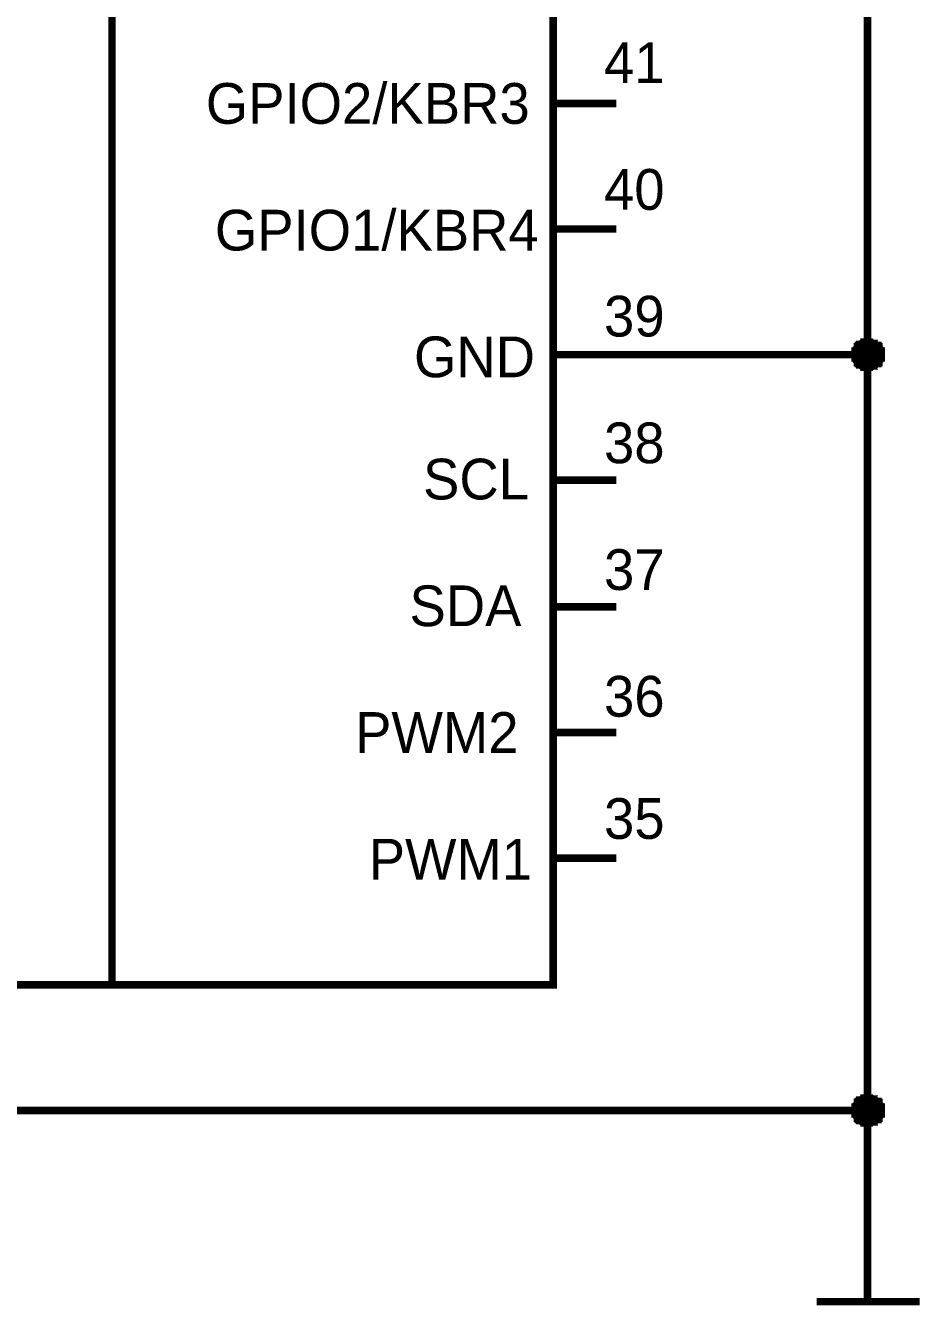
# Model space of a CAD drawing. Header units: millimetres. Extents: x 0 to 841, y 0 to 594.
# Drawn here: x 721.6 to 757.2, y 134.7 to 185.5 of the extents above; entities that cross this region are included whole.
import ezdxf

# ---------------------------------------------------------------- set-up
doc = ezdxf.new("R2010")
doc.units = ezdxf.units.MM
doc.layers.add('Sheet', color=255, linetype='Continuous')

msp = doc.modelspace()

# ---------------------------------------------------------------- linework, layer by layer
at = {"layer": 'Sheet'}
for points, const_width in [([(724.983, 322.491), (724.983, 147.489)], 0.3), ([(754.987, 247.5), (754.987, 242.469), (754.987, 207.478), (754.987, 202.492), (754.987, 197.461), (754.987, 172.486), (754.987, 142.481), (754.987, 139.966)], 0.3), ([(682.493, 232.497), (682.493, 232.497), (677.507, 232.497), (677.507, 177.472), (677.507, 142.481), (754.987, 142.481)], 0.3), ([(742.5, 182.458), (745.015, 182.458)], 0.3), ([(742.5, 177.472), (745.015, 177.472)], 0.3), ([(754.493, 172.486), (754.493, 172.531), (754.493, 172.531), (754.493, 172.576), (754.493, 172.576), (754.493, 172.621), (754.537, 172.621), (754.537, 172.666), (754.537, 172.666), (754.537, 172.711), (754.537, 172.711), (754.582, 172.756), (754.582, 172.756), (754.582, 172.801), (754.627, 172.801), (754.627, 172.801), (754.627, 172.846), (754.672, 172.846), (754.672, 172.846), (754.672, 172.891), (754.717, 172.891), (754.717, 172.891), (754.762, 172.936), (754.762, 172.936), (754.807, 172.936), (754.807, 172.936), (754.852, 172.936), (754.852, 172.98), (754.897, 172.98), (754.897, 172.98), (754.942, 172.98), (754.942, 172.98), (754.987, 172.98)], 0.3), ([(754.493, 172.486), (754.493, 172.531), (754.493, 172.531), (754.493, 172.576), (754.493, 172.576), (754.493, 172.621), (754.537, 172.621), (754.537, 172.666), (754.537, 172.666), (754.537, 172.711), (754.537, 172.711), (754.582, 172.756), (754.582, 172.756), (754.582, 172.801), (754.627, 172.801), (754.627, 172.801), (754.627, 172.846), (754.672, 172.846), (754.672, 172.846), (754.672, 172.891), (754.717, 172.891), (754.717, 172.891), (754.762, 172.936), (754.762, 172.936), (754.807, 172.936), (754.807, 172.936), (754.852, 172.936), (754.852, 172.98), (754.897, 172.98), (754.897, 172.98), (754.942, 172.98), (754.942, 172.98), (754.987, 172.98)], 0.3), ([(754.493, 172.486), (754.493, 172.531), (754.493, 172.531), (754.493, 172.576), (754.493, 172.576), (754.493, 172.621), (754.537, 172.621), (754.537, 172.666), (754.537, 172.666), (754.537, 172.711), (754.537, 172.711), (754.582, 172.756), (754.582, 172.756), (754.582, 172.801), (754.627, 172.801), (754.627, 172.801), (754.627, 172.846), (754.672, 172.846), (754.672, 172.846), (754.672, 172.891), (754.717, 172.891), (754.717, 172.891), (754.762, 172.936), (754.762, 172.936), (754.807, 172.936), (754.807, 172.936), (754.852, 172.936), (754.852, 172.98), (754.897, 172.98), (754.897, 172.98), (754.942, 172.98), (754.942, 172.98), (754.987, 172.98)], 0.3), ([(754.493, 172.486), (754.493, 172.531), (754.493, 172.531), (754.493, 172.576), (754.493, 172.576), (754.493, 172.621), (754.537, 172.621), (754.537, 172.666), (754.537, 172.666), (754.537, 172.711), (754.537, 172.711), (754.582, 172.756), (754.582, 172.756), (754.582, 172.801), (754.627, 172.801), (754.627, 172.801), (754.627, 172.846), (754.672, 172.846), (754.672, 172.846), (754.672, 172.891), (754.717, 172.891), (754.717, 172.891), (754.762, 172.936), (754.762, 172.936), (754.807, 172.936), (754.807, 172.936), (754.852, 172.936), (754.852, 172.98), (754.897, 172.98), (754.897, 172.98), (754.942, 172.98), (754.942, 172.98), (754.987, 172.98)], 0.3), ([(754.493, 172.486), (754.493, 172.531), (754.493, 172.531), (754.493, 172.576), (754.493, 172.576), (754.493, 172.621), (754.537, 172.621), (754.537, 172.666), (754.537, 172.666), (754.537, 172.711), (754.537, 172.711), (754.582, 172.756), (754.582, 172.756), (754.582, 172.801), (754.627, 172.801), (754.627, 172.801), (754.627, 172.846), (754.672, 172.846), (754.672, 172.846), (754.672, 172.891), (754.717, 172.891), (754.717, 172.891), (754.762, 172.936), (754.762, 172.936), (754.807, 172.936), (754.807, 172.936), (754.852, 172.936), (754.852, 172.98), (754.897, 172.98), (754.897, 172.98), (754.942, 172.98), (754.942, 172.98), (754.987, 172.98)], 0.0991), ([(754.493, 172.486), (754.493, 172.531), (754.493, 172.531), (754.493, 172.576), (754.493, 172.576), (754.493, 172.621), (754.537, 172.621), (754.537, 172.666), (754.537, 172.666), (754.537, 172.711), (754.537, 172.711), (754.582, 172.756), (754.582, 172.756), (754.582, 172.801), (754.627, 172.801), (754.627, 172.801), (754.627, 172.846), (754.672, 172.846), (754.672, 172.846), (754.672, 172.891), (754.717, 172.891), (754.717, 172.891), (754.762, 172.936), (754.762, 172.936), (754.807, 172.936), (754.807, 172.936), (754.852, 172.936), (754.852, 172.98), (754.897, 172.98), (754.897, 172.98), (754.942, 172.98), (754.942, 172.98), (754.987, 172.98)], 0.0991), ([(754.493, 172.486), (754.493, 172.531), (754.493, 172.531), (754.493, 172.576), (754.493, 172.576), (754.493, 172.621), (754.537, 172.621), (754.537, 172.666), (754.537, 172.666), (754.537, 172.711), (754.537, 172.711), (754.582, 172.756), (754.582, 172.756), (754.582, 172.801), (754.627, 172.801), (754.627, 172.801), (754.627, 172.846), (754.672, 172.846), (754.672, 172.846), (754.672, 172.891), (754.717, 172.891), (754.717, 172.891), (754.762, 172.936), (754.762, 172.936), (754.807, 172.936), (754.807, 172.936), (754.852, 172.936), (754.852, 172.98), (754.897, 172.98), (754.897, 172.98), (754.942, 172.98), (754.942, 172.98), (754.987, 172.98)], 0.0991), ([(754.493, 172.486), (754.493, 172.531), (754.493, 172.531), (754.493, 172.576), (754.493, 172.576), (754.493, 172.621), (754.537, 172.621), (754.537, 172.666), (754.537, 172.666), (754.537, 172.711), (754.537, 172.711), (754.582, 172.756), (754.582, 172.756), (754.582, 172.801), (754.627, 172.801), (754.627, 172.801), (754.627, 172.846), (754.672, 172.846), (754.672, 172.846), (754.672, 172.891), (754.717, 172.891), (754.717, 172.891), (754.762, 172.936), (754.762, 172.936), (754.807, 172.936), (754.807, 172.936), (754.852, 172.936), (754.852, 172.98), (754.897, 172.98), (754.897, 172.98), (754.942, 172.98), (754.942, 172.98), (754.987, 172.98)], 0.0991), ([(754.987, 172.98), (754.987, 172.98)], 0.3), ([(754.987, 172.98), (755.032, 172.98), (755.032, 172.98), (755.076, 172.98), (755.121, 172.98), (755.121, 172.98), (755.166, 172.936), (755.166, 172.936), (755.211, 172.936), (755.211, 172.936), (755.256, 172.936), (755.256, 172.891), (755.301, 172.891), (755.301, 172.891), (755.346, 172.846), (755.346, 172.846), (755.391, 172.846), (755.391, 172.801), (755.391, 172.801), (755.436, 172.801), (755.436, 172.756), (755.436, 172.756), (755.481, 172.711), (755.481, 172.711), (755.481, 172.666), (755.481, 172.666), (755.481, 172.621), (755.526, 172.621), (755.526, 172.576), (755.526, 172.576), (755.526, 172.531), (755.526, 172.531), (755.526, 172.486)], 0.3), ([(754.987, 172.98), (754.987, 172.98)], 0.3), ([(754.987, 172.98), (755.032, 172.98), (755.032, 172.98), (755.076, 172.98), (755.121, 172.98), (755.121, 172.98), (755.166, 172.936), (755.166, 172.936), (755.211, 172.936), (755.211, 172.936), (755.256, 172.936), (755.256, 172.891), (755.301, 172.891), (755.301, 172.891), (755.346, 172.846), (755.346, 172.846), (755.391, 172.846), (755.391, 172.801), (755.391, 172.801), (755.436, 172.801), (755.436, 172.756), (755.436, 172.756), (755.481, 172.711), (755.481, 172.711), (755.481, 172.666), (755.481, 172.666), (755.481, 172.621), (755.526, 172.621), (755.526, 172.576), (755.526, 172.576), (755.526, 172.531), (755.526, 172.531), (755.526, 172.486)], 0.3), ([(754.987, 172.98), (754.987, 172.98)], 0.3), ([(754.987, 172.98), (755.032, 172.98), (755.032, 172.98), (755.076, 172.98), (755.121, 172.98), (755.121, 172.98), (755.166, 172.936), (755.166, 172.936), (755.211, 172.936), (755.211, 172.936), (755.256, 172.936), (755.256, 172.891), (755.301, 172.891), (755.301, 172.891), (755.346, 172.846), (755.346, 172.846), (755.391, 172.846), (755.391, 172.801), (755.391, 172.801), (755.436, 172.801), (755.436, 172.756), (755.436, 172.756), (755.481, 172.711), (755.481, 172.711), (755.481, 172.666), (755.481, 172.666), (755.481, 172.621), (755.526, 172.621), (755.526, 172.576), (755.526, 172.576), (755.526, 172.531), (755.526, 172.531), (755.526, 172.486)], 0.3), ([(754.987, 172.98), (754.987, 172.98)], 0.3), ([(754.987, 172.98), (755.032, 172.98), (755.032, 172.98), (755.076, 172.98), (755.121, 172.98), (755.121, 172.98), (755.166, 172.936), (755.166, 172.936), (755.211, 172.936), (755.211, 172.936), (755.256, 172.936), (755.256, 172.891), (755.301, 172.891), (755.301, 172.891), (755.346, 172.846), (755.346, 172.846), (755.391, 172.846), (755.391, 172.801), (755.391, 172.801), (755.436, 172.801), (755.436, 172.756), (755.436, 172.756), (755.481, 172.711), (755.481, 172.711), (755.481, 172.666), (755.481, 172.666), (755.481, 172.621), (755.526, 172.621), (755.526, 172.576), (755.526, 172.576), (755.526, 172.531), (755.526, 172.531), (755.526, 172.486)], 0.3), ([(754.987, 172.98), (754.987, 172.98)], 0.0991), ([(754.987, 172.98), (755.032, 172.98), (755.032, 172.98), (755.076, 172.98), (755.121, 172.98), (755.121, 172.98), (755.166, 172.936), (755.166, 172.936), (755.211, 172.936), (755.211, 172.936), (755.256, 172.936), (755.256, 172.891), (755.301, 172.891), (755.301, 172.891), (755.346, 172.846), (755.346, 172.846), (755.391, 172.846), (755.391, 172.801), (755.391, 172.801), (755.436, 172.801), (755.436, 172.756), (755.436, 172.756), (755.481, 172.711), (755.481, 172.711), (755.481, 172.666), (755.481, 172.666), (755.481, 172.621), (755.526, 172.621), (755.526, 172.576), (755.526, 172.576), (755.526, 172.531), (755.526, 172.531), (755.526, 172.486)], 0.0991), ([(754.987, 172.98), (754.987, 172.98)], 0.0991), ([(754.987, 172.98), (755.032, 172.98), (755.032, 172.98), (755.076, 172.98), (755.121, 172.98), (755.121, 172.98), (755.166, 172.936), (755.166, 172.936), (755.211, 172.936), (755.211, 172.936), (755.256, 172.936), (755.256, 172.891), (755.301, 172.891), (755.301, 172.891), (755.346, 172.846), (755.346, 172.846), (755.391, 172.846), (755.391, 172.801), (755.391, 172.801), (755.436, 172.801), (755.436, 172.756), (755.436, 172.756), (755.481, 172.711), (755.481, 172.711), (755.481, 172.666), (755.481, 172.666), (755.481, 172.621), (755.526, 172.621), (755.526, 172.576), (755.526, 172.576), (755.526, 172.531), (755.526, 172.531), (755.526, 172.486)], 0.0991), ([(754.987, 172.98), (754.987, 172.98)], 0.0991), ([(754.987, 172.98), (755.032, 172.98), (755.032, 172.98), (755.076, 172.98), (755.121, 172.98), (755.121, 172.98), (755.166, 172.936), (755.166, 172.936), (755.211, 172.936), (755.211, 172.936), (755.256, 172.936), (755.256, 172.891), (755.301, 172.891), (755.301, 172.891), (755.346, 172.846), (755.346, 172.846), (755.391, 172.846), (755.391, 172.801), (755.391, 172.801), (755.436, 172.801), (755.436, 172.756), (755.436, 172.756), (755.481, 172.711), (755.481, 172.711), (755.481, 172.666), (755.481, 172.666), (755.481, 172.621), (755.526, 172.621), (755.526, 172.576), (755.526, 172.576), (755.526, 172.531), (755.526, 172.531), (755.526, 172.486)], 0.0991), ([(754.987, 172.98), (754.987, 172.98)], 0.0991), ([(754.987, 172.98), (755.032, 172.98), (755.032, 172.98), (755.076, 172.98), (755.121, 172.98), (755.121, 172.98), (755.166, 172.936), (755.166, 172.936), (755.211, 172.936), (755.211, 172.936), (755.256, 172.936), (755.256, 172.891), (755.301, 172.891), (755.301, 172.891), (755.346, 172.846), (755.346, 172.846), (755.391, 172.846), (755.391, 172.801), (755.391, 172.801), (755.436, 172.801), (755.436, 172.756), (755.436, 172.756), (755.481, 172.711), (755.481, 172.711), (755.481, 172.666), (755.481, 172.666), (755.481, 172.621), (755.526, 172.621), (755.526, 172.576), (755.526, 172.576), (755.526, 172.531), (755.526, 172.531), (755.526, 172.486)], 0.0991), ([(742.5, 172.486), (745.015, 172.486)], 0.3), ([(745.015, 172.486), (754.987, 172.486)], 0.3), ([(754.987, 171.992), (754.942, 171.992), (754.942, 171.992), (754.897, 171.992), (754.897, 171.992), (754.852, 171.992), (754.852, 172.037), (754.807, 172.037), (754.807, 172.037), (754.762, 172.037), (754.762, 172.037), (754.717, 172.082), (754.717, 172.082), (754.672, 172.082), (754.672, 172.127), (754.672, 172.127), (754.627, 172.127), (754.627, 172.172), (754.627, 172.172), (754.582, 172.172), (754.582, 172.217), (754.582, 172.217), (754.537, 172.262), (754.537, 172.262), (754.537, 172.307), (754.537, 172.307), (754.537, 172.352), (754.493, 172.352), (754.493, 172.397), (754.493, 172.397), (754.493, 172.441), (754.493, 172.441), (754.493, 172.486)], 0.3), ([(754.493, 172.486), (754.493, 172.486)], 0.3), ([(754.987, 171.992), (754.942, 171.992), (754.942, 171.992), (754.897, 171.992), (754.897, 171.992), (754.852, 171.992), (754.852, 172.037), (754.807, 172.037), (754.807, 172.037), (754.762, 172.037), (754.762, 172.037), (754.717, 172.082), (754.717, 172.082), (754.672, 172.082), (754.672, 172.127), (754.672, 172.127), (754.627, 172.127), (754.627, 172.172), (754.627, 172.172), (754.582, 172.172), (754.582, 172.217), (754.582, 172.217), (754.537, 172.262), (754.537, 172.262), (754.537, 172.307), (754.537, 172.307), (754.537, 172.352), (754.493, 172.352), (754.493, 172.397), (754.493, 172.397), (754.493, 172.441), (754.493, 172.441), (754.493, 172.486)], 0.3), ([(754.493, 172.486), (754.493, 172.486)], 0.3), ([(754.987, 171.992), (754.942, 171.992), (754.942, 171.992), (754.897, 171.992), (754.897, 171.992), (754.852, 171.992), (754.852, 172.037), (754.807, 172.037), (754.807, 172.037), (754.762, 172.037), (754.762, 172.037), (754.717, 172.082), (754.717, 172.082), (754.672, 172.082), (754.672, 172.127), (754.672, 172.127), (754.627, 172.127), (754.627, 172.172), (754.627, 172.172), (754.582, 172.172), (754.582, 172.217), (754.582, 172.217), (754.537, 172.262), (754.537, 172.262), (754.537, 172.307), (754.537, 172.307), (754.537, 172.352), (754.493, 172.352), (754.493, 172.397), (754.493, 172.397), (754.493, 172.441), (754.493, 172.441), (754.493, 172.486)], 0.3), ([(754.493, 172.486), (754.493, 172.486)], 0.3), ([(754.987, 171.992), (754.942, 171.992), (754.942, 171.992), (754.897, 171.992), (754.897, 171.992), (754.852, 171.992), (754.852, 172.037), (754.807, 172.037), (754.807, 172.037), (754.762, 172.037), (754.762, 172.037), (754.717, 172.082), (754.717, 172.082), (754.672, 172.082), (754.672, 172.127), (754.672, 172.127), (754.627, 172.127), (754.627, 172.172), (754.627, 172.172), (754.582, 172.172), (754.582, 172.217), (754.582, 172.217), (754.537, 172.262), (754.537, 172.262), (754.537, 172.307), (754.537, 172.307), (754.537, 172.352), (754.493, 172.352), (754.493, 172.397), (754.493, 172.397), (754.493, 172.441), (754.493, 172.441), (754.493, 172.486)], 0.3), ([(754.493, 172.486), (754.493, 172.486)], 0.3), ([(754.987, 171.992), (754.942, 171.992), (754.942, 171.992), (754.897, 171.992), (754.897, 171.992), (754.852, 171.992), (754.852, 172.037), (754.807, 172.037), (754.807, 172.037), (754.762, 172.037), (754.762, 172.037), (754.717, 172.082), (754.717, 172.082), (754.672, 172.082), (754.672, 172.127), (754.672, 172.127), (754.627, 172.127), (754.627, 172.172), (754.627, 172.172), (754.582, 172.172), (754.582, 172.217), (754.582, 172.217), (754.537, 172.262), (754.537, 172.262), (754.537, 172.307), (754.537, 172.307), (754.537, 172.352), (754.493, 172.352), (754.493, 172.397), (754.493, 172.397), (754.493, 172.441), (754.493, 172.441), (754.493, 172.486)], 0.0991), ([(754.493, 172.486), (754.493, 172.486)], 0.0991), ([(754.987, 171.992), (754.942, 171.992), (754.942, 171.992), (754.897, 171.992), (754.897, 171.992), (754.852, 171.992), (754.852, 172.037), (754.807, 172.037), (754.807, 172.037), (754.762, 172.037), (754.762, 172.037), (754.717, 172.082), (754.717, 172.082), (754.672, 172.082), (754.672, 172.127), (754.672, 172.127), (754.627, 172.127), (754.627, 172.172), (754.627, 172.172), (754.582, 172.172), (754.582, 172.217), (754.582, 172.217), (754.537, 172.262), (754.537, 172.262), (754.537, 172.307), (754.537, 172.307), (754.537, 172.352), (754.493, 172.352), (754.493, 172.397), (754.493, 172.397), (754.493, 172.441), (754.493, 172.441), (754.493, 172.486)], 0.0991), ([(754.493, 172.486), (754.493, 172.486)], 0.0991), ([(754.987, 171.992), (754.942, 171.992), (754.942, 171.992), (754.897, 171.992), (754.897, 171.992), (754.852, 171.992), (754.852, 172.037), (754.807, 172.037), (754.807, 172.037), (754.762, 172.037), (754.762, 172.037), (754.717, 172.082), (754.717, 172.082), (754.672, 172.082), (754.672, 172.127), (754.672, 172.127), (754.627, 172.127), (754.627, 172.172), (754.627, 172.172), (754.582, 172.172), (754.582, 172.217), (754.582, 172.217), (754.537, 172.262), (754.537, 172.262), (754.537, 172.307), (754.537, 172.307), (754.537, 172.352), (754.493, 172.352), (754.493, 172.397), (754.493, 172.397), (754.493, 172.441), (754.493, 172.441), (754.493, 172.486)], 0.0991), ([(754.493, 172.486), (754.493, 172.486)], 0.0991), ([(754.987, 171.992), (754.942, 171.992), (754.942, 171.992), (754.897, 171.992), (754.897, 171.992), (754.852, 171.992), (754.852, 172.037), (754.807, 172.037), (754.807, 172.037), (754.762, 172.037), (754.762, 172.037), (754.717, 172.082), (754.717, 172.082), (754.672, 172.082), (754.672, 172.127), (754.672, 172.127), (754.627, 172.127), (754.627, 172.172), (754.627, 172.172), (754.582, 172.172), (754.582, 172.217), (754.582, 172.217), (754.537, 172.262), (754.537, 172.262), (754.537, 172.307), (754.537, 172.307), (754.537, 172.352), (754.493, 172.352), (754.493, 172.397), (754.493, 172.397), (754.493, 172.441), (754.493, 172.441), (754.493, 172.486)], 0.0991), ([(754.493, 172.486), (754.493, 172.486)], 0.0991), ([(755.526, 172.486), (755.526, 172.441), (755.526, 172.441), (755.526, 172.397), (755.526, 172.397), (755.526, 172.352), (755.481, 172.352), (755.481, 172.307), (755.481, 172.307), (755.481, 172.262), (755.481, 172.262), (755.436, 172.217), (755.436, 172.217), (755.436, 172.172), (755.391, 172.172), (755.391, 172.172), (755.391, 172.127), (755.346, 172.127), (755.346, 172.127), (755.301, 172.082), (755.301, 172.082), (755.256, 172.082), (755.256, 172.037), (755.211, 172.037), (755.211, 172.037), (755.166, 172.037), (755.166, 172.037), (755.121, 171.992), (755.121, 171.992), (755.076, 171.992), (755.032, 171.992), (755.032, 171.992), (754.987, 171.992)], 0.3), ([(755.526, 172.486), (755.526, 172.441), (755.526, 172.441), (755.526, 172.397), (755.526, 172.397), (755.526, 172.352), (755.481, 172.352), (755.481, 172.307), (755.481, 172.307), (755.481, 172.262), (755.481, 172.262), (755.436, 172.217), (755.436, 172.217), (755.436, 172.172), (755.391, 172.172), (755.391, 172.172), (755.391, 172.127), (755.346, 172.127), (755.346, 172.127), (755.301, 172.082), (755.301, 172.082), (755.256, 172.082), (755.256, 172.037), (755.211, 172.037), (755.211, 172.037), (755.166, 172.037), (755.166, 172.037), (755.121, 171.992), (755.121, 171.992), (755.076, 171.992), (755.032, 171.992), (755.032, 171.992), (754.987, 171.992)], 0.3), ([(755.526, 172.486), (755.526, 172.441), (755.526, 172.441), (755.526, 172.397), (755.526, 172.397), (755.526, 172.352), (755.481, 172.352), (755.481, 172.307), (755.481, 172.307), (755.481, 172.262), (755.481, 172.262), (755.436, 172.217), (755.436, 172.217), (755.436, 172.172), (755.391, 172.172), (755.391, 172.172), (755.391, 172.127), (755.346, 172.127), (755.346, 172.127), (755.301, 172.082), (755.301, 172.082), (755.256, 172.082), (755.256, 172.037), (755.211, 172.037), (755.211, 172.037), (755.166, 172.037), (755.166, 172.037), (755.121, 171.992), (755.121, 171.992), (755.076, 171.992), (755.032, 171.992), (755.032, 171.992), (754.987, 171.992)], 0.3), ([(755.526, 172.486), (755.526, 172.441), (755.526, 172.441), (755.526, 172.397), (755.526, 172.397), (755.526, 172.352), (755.481, 172.352), (755.481, 172.307), (755.481, 172.307), (755.481, 172.262), (755.481, 172.262), (755.436, 172.217), (755.436, 172.217), (755.436, 172.172), (755.391, 172.172), (755.391, 172.172), (755.391, 172.127), (755.346, 172.127), (755.346, 172.127), (755.301, 172.082), (755.301, 172.082), (755.256, 172.082), (755.256, 172.037), (755.211, 172.037), (755.211, 172.037), (755.166, 172.037), (755.166, 172.037), (755.121, 171.992), (755.121, 171.992), (755.076, 171.992), (755.032, 171.992), (755.032, 171.992), (754.987, 171.992)], 0.3), ([(755.526, 172.486), (755.526, 172.441), (755.526, 172.441), (755.526, 172.397), (755.526, 172.397), (755.526, 172.352), (755.481, 172.352), (755.481, 172.307), (755.481, 172.307), (755.481, 172.262), (755.481, 172.262), (755.436, 172.217), (755.436, 172.217), (755.436, 172.172), (755.391, 172.172), (755.391, 172.172), (755.391, 172.127), (755.346, 172.127), (755.346, 172.127), (755.301, 172.082), (755.301, 172.082), (755.256, 172.082), (755.256, 172.037), (755.211, 172.037), (755.211, 172.037), (755.166, 172.037), (755.166, 172.037), (755.121, 171.992), (755.121, 171.992), (755.076, 171.992), (755.032, 171.992), (755.032, 171.992), (754.987, 171.992)], 0.0991), ([(755.526, 172.486), (755.526, 172.441), (755.526, 172.441), (755.526, 172.397), (755.526, 172.397), (755.526, 172.352), (755.481, 172.352), (755.481, 172.307), (755.481, 172.307), (755.481, 172.262), (755.481, 172.262), (755.436, 172.217), (755.436, 172.217), (755.436, 172.172), (755.391, 172.172), (755.391, 172.172), (755.391, 172.127), (755.346, 172.127), (755.346, 172.127), (755.301, 172.082), (755.301, 172.082), (755.256, 172.082), (755.256, 172.037), (755.211, 172.037), (755.211, 172.037), (755.166, 172.037), (755.166, 172.037), (755.121, 171.992), (755.121, 171.992), (755.076, 171.992), (755.032, 171.992), (755.032, 171.992), (754.987, 171.992)], 0.0991), ([(755.526, 172.486), (755.526, 172.441), (755.526, 172.441), (755.526, 172.397), (755.526, 172.397), (755.526, 172.352), (755.481, 172.352), (755.481, 172.307), (755.481, 172.307), (755.481, 172.262), (755.481, 172.262), (755.436, 172.217), (755.436, 172.217), (755.436, 172.172), (755.391, 172.172), (755.391, 172.172), (755.391, 172.127), (755.346, 172.127), (755.346, 172.127), (755.301, 172.082), (755.301, 172.082), (755.256, 172.082), (755.256, 172.037), (755.211, 172.037), (755.211, 172.037), (755.166, 172.037), (755.166, 172.037), (755.121, 171.992), (755.121, 171.992), (755.076, 171.992), (755.032, 171.992), (755.032, 171.992), (754.987, 171.992)], 0.0991), ([(755.526, 172.486), (755.526, 172.441), (755.526, 172.441), (755.526, 172.397), (755.526, 172.397), (755.526, 172.352), (755.481, 172.352), (755.481, 172.307), (755.481, 172.307), (755.481, 172.262), (755.481, 172.262), (755.436, 172.217), (755.436, 172.217), (755.436, 172.172), (755.391, 172.172), (755.391, 172.172), (755.391, 172.127), (755.346, 172.127), (755.346, 172.127), (755.301, 172.082), (755.301, 172.082), (755.256, 172.082), (755.256, 172.037), (755.211, 172.037), (755.211, 172.037), (755.166, 172.037), (755.166, 172.037), (755.121, 171.992), (755.121, 171.992), (755.076, 171.992), (755.032, 171.992), (755.032, 171.992), (754.987, 171.992)], 0.0991), ([(755.526, 172.486), (755.526, 172.486), (755.526, 172.486), (755.526, 172.486), (755.526, 172.486), (755.526, 172.486), (755.526, 172.486), (755.526, 172.486), (755.526, 172.486), (755.526, 172.486), (755.526, 172.486), (755.526, 172.486), (755.526, 172.486), (755.526, 172.486), (755.526, 172.486), (755.526, 172.486), (755.526, 172.486), (755.526, 172.486), (755.526, 172.486), (755.526, 172.486), (755.526, 172.486), (755.526, 172.486), (755.526, 172.486), (755.526, 172.486), (755.526, 172.486), (755.526, 172.486), (755.526, 172.486), (755.526, 172.486), (755.526, 172.486), (755.526, 172.486), (755.526, 172.486), (755.526, 172.486), (755.526, 172.486)], 0.3), ([(755.526, 172.486), (755.526, 172.486)], 0.3), ([(755.526, 172.486), (755.526, 172.486), (755.526, 172.486), (755.526, 172.486), (755.526, 172.486), (755.526, 172.486), (755.526, 172.486), (755.526, 172.486), (755.526, 172.486), (755.526, 172.486), (755.526, 172.486), (755.526, 172.486), (755.526, 172.486), (755.526, 172.486), (755.526, 172.486), (755.526, 172.486), (755.526, 172.486), (755.526, 172.486), (755.526, 172.486), (755.526, 172.486), (755.526, 172.486), (755.526, 172.486), (755.526, 172.486), (755.526, 172.486), (755.526, 172.486), (755.526, 172.486), (755.526, 172.486), (755.526, 172.486), (755.526, 172.486), (755.526, 172.486), (755.526, 172.486), (755.526, 172.486), (755.526, 172.486)], 0.3), ([(755.526, 172.486), (755.526, 172.486)], 0.3), ([(755.526, 172.486), (755.526, 172.486), (755.526, 172.486), (755.526, 172.486), (755.526, 172.486), (755.526, 172.486), (755.526, 172.486), (755.526, 172.486), (755.526, 172.486), (755.526, 172.486), (755.526, 172.486), (755.526, 172.486), (755.526, 172.486), (755.526, 172.486), (755.526, 172.486), (755.526, 172.486), (755.526, 172.486), (755.526, 172.486), (755.526, 172.486), (755.526, 172.486), (755.526, 172.486), (755.526, 172.486), (755.526, 172.486), (755.526, 172.486), (755.526, 172.486), (755.526, 172.486), (755.526, 172.486), (755.526, 172.486), (755.526, 172.486), (755.526, 172.486), (755.526, 172.486), (755.526, 172.486), (755.526, 172.486)], 0.3), ([(755.526, 172.486), (755.526, 172.486)], 0.3), ([(755.526, 172.486), (755.526, 172.486), (755.526, 172.486), (755.526, 172.486), (755.526, 172.486), (755.526, 172.486), (755.526, 172.486), (755.526, 172.486), (755.526, 172.486), (755.526, 172.486), (755.526, 172.486), (755.526, 172.486), (755.526, 172.486), (755.526, 172.486), (755.526, 172.486), (755.526, 172.486), (755.526, 172.486), (755.526, 172.486), (755.526, 172.486), (755.526, 172.486), (755.526, 172.486), (755.526, 172.486), (755.526, 172.486), (755.526, 172.486), (755.526, 172.486), (755.526, 172.486), (755.526, 172.486), (755.526, 172.486), (755.526, 172.486), (755.526, 172.486), (755.526, 172.486), (755.526, 172.486), (755.526, 172.486)], 0.3), ([(755.526, 172.486), (755.526, 172.486)], 0.3), ([(755.526, 172.486), (755.526, 172.486), (755.526, 172.486), (755.526, 172.486), (755.526, 172.486), (755.526, 172.486), (755.526, 172.486), (755.526, 172.486), (755.526, 172.486), (755.526, 172.486), (755.526, 172.486), (755.526, 172.486), (755.526, 172.486), (755.526, 172.486), (755.526, 172.486), (755.526, 172.486), (755.526, 172.486), (755.526, 172.486), (755.526, 172.486), (755.526, 172.486), (755.526, 172.486), (755.526, 172.486), (755.526, 172.486), (755.526, 172.486), (755.526, 172.486), (755.526, 172.486), (755.526, 172.486), (755.526, 172.486), (755.526, 172.486), (755.526, 172.486), (755.526, 172.486), (755.526, 172.486), (755.526, 172.486)], 0.0991), ([(755.526, 172.486), (755.526, 172.486)], 0.0991), ([(755.526, 172.486), (755.526, 172.486), (755.526, 172.486), (755.526, 172.486), (755.526, 172.486), (755.526, 172.486), (755.526, 172.486), (755.526, 172.486), (755.526, 172.486), (755.526, 172.486), (755.526, 172.486), (755.526, 172.486), (755.526, 172.486), (755.526, 172.486), (755.526, 172.486), (755.526, 172.486), (755.526, 172.486), (755.526, 172.486), (755.526, 172.486), (755.526, 172.486), (755.526, 172.486), (755.526, 172.486), (755.526, 172.486), (755.526, 172.486), (755.526, 172.486), (755.526, 172.486), (755.526, 172.486), (755.526, 172.486), (755.526, 172.486), (755.526, 172.486), (755.526, 172.486), (755.526, 172.486), (755.526, 172.486)], 0.0991), ([(755.526, 172.486), (755.526, 172.486)], 0.0991), ([(755.526, 172.486), (755.526, 172.486), (755.526, 172.486), (755.526, 172.486), (755.526, 172.486), (755.526, 172.486), (755.526, 172.486), (755.526, 172.486), (755.526, 172.486), (755.526, 172.486), (755.526, 172.486), (755.526, 172.486), (755.526, 172.486), (755.526, 172.486), (755.526, 172.486), (755.526, 172.486), (755.526, 172.486), (755.526, 172.486), (755.526, 172.486), (755.526, 172.486), (755.526, 172.486), (755.526, 172.486), (755.526, 172.486), (755.526, 172.486), (755.526, 172.486), (755.526, 172.486), (755.526, 172.486), (755.526, 172.486), (755.526, 172.486), (755.526, 172.486), (755.526, 172.486), (755.526, 172.486), (755.526, 172.486)], 0.0991), ([(755.526, 172.486), (755.526, 172.486)], 0.0991), ([(755.526, 172.486), (755.526, 172.486), (755.526, 172.486), (755.526, 172.486), (755.526, 172.486), (755.526, 172.486), (755.526, 172.486), (755.526, 172.486), (755.526, 172.486), (755.526, 172.486), (755.526, 172.486), (755.526, 172.486), (755.526, 172.486), (755.526, 172.486), (755.526, 172.486), (755.526, 172.486), (755.526, 172.486), (755.526, 172.486), (755.526, 172.486), (755.526, 172.486), (755.526, 172.486), (755.526, 172.486), (755.526, 172.486), (755.526, 172.486), (755.526, 172.486), (755.526, 172.486), (755.526, 172.486), (755.526, 172.486), (755.526, 172.486), (755.526, 172.486), (755.526, 172.486), (755.526, 172.486), (755.526, 172.486)], 0.0991), ([(755.526, 172.486), (755.526, 172.486)], 0.0991), ([(742.5, 167.5), (745.015, 167.5)], 0.3), ([(742.5, 162.47), (745.015, 162.47)], 0.3), ([(742.5, 157.484), (745.015, 157.484)], 0.3), ([(742.5, 152.498), (745.015, 152.498)], 0.3), ([(754.493, 142.481), (754.493, 142.526), (754.493, 142.526), (754.493, 142.571), (754.493, 142.571), (754.493, 142.616), (754.537, 142.616), (754.537, 142.661), (754.537, 142.661), (754.537, 142.706), (754.537, 142.706), (754.582, 142.75), (754.582, 142.75), (754.582, 142.795), (754.627, 142.795), (754.627, 142.795), (754.627, 142.84), (754.672, 142.84), (754.672, 142.84), (754.672, 142.885), (754.717, 142.885), (754.717, 142.885), (754.762, 142.93), (754.762, 142.93), (754.807, 142.93), (754.807, 142.93), (754.852, 142.93), (754.852, 142.975), (754.897, 142.975), (754.897, 142.975), (754.942, 142.975), (754.942, 142.975), (754.987, 142.975)], 0.3), ([(754.493, 142.481), (754.493, 142.526), (754.493, 142.526), (754.493, 142.571), (754.493, 142.571), (754.493, 142.616), (754.537, 142.616), (754.537, 142.661), (754.537, 142.661), (754.537, 142.706), (754.537, 142.706), (754.582, 142.75), (754.582, 142.75), (754.582, 142.795), (754.627, 142.795), (754.627, 142.795), (754.627, 142.84), (754.672, 142.84), (754.672, 142.84), (754.672, 142.885), (754.717, 142.885), (754.717, 142.885), (754.762, 142.93), (754.762, 142.93), (754.807, 142.93), (754.807, 142.93), (754.852, 142.93), (754.852, 142.975), (754.897, 142.975), (754.897, 142.975), (754.942, 142.975), (754.942, 142.975), (754.987, 142.975)], 0.3), ([(754.493, 142.481), (754.493, 142.526), (754.493, 142.526), (754.493, 142.571), (754.493, 142.571), (754.493, 142.616), (754.537, 142.616), (754.537, 142.661), (754.537, 142.661), (754.537, 142.706), (754.537, 142.706), (754.582, 142.75), (754.582, 142.75), (754.582, 142.795), (754.627, 142.795), (754.627, 142.795), (754.627, 142.84), (754.672, 142.84), (754.672, 142.84), (754.672, 142.885), (754.717, 142.885), (754.717, 142.885), (754.762, 142.93), (754.762, 142.93), (754.807, 142.93), (754.807, 142.93), (754.852, 142.93), (754.852, 142.975), (754.897, 142.975), (754.897, 142.975), (754.942, 142.975), (754.942, 142.975), (754.987, 142.975)], 0.3), ([(754.493, 142.481), (754.493, 142.526), (754.493, 142.526), (754.493, 142.571), (754.493, 142.571), (754.493, 142.616), (754.537, 142.616), (754.537, 142.661), (754.537, 142.661), (754.537, 142.706), (754.537, 142.706), (754.582, 142.75), (754.582, 142.75), (754.582, 142.795), (754.627, 142.795), (754.627, 142.795), (754.627, 142.84), (754.672, 142.84), (754.672, 142.84), (754.672, 142.885), (754.717, 142.885), (754.717, 142.885), (754.762, 142.93), (754.762, 142.93), (754.807, 142.93), (754.807, 142.93), (754.852, 142.93), (754.852, 142.975), (754.897, 142.975), (754.897, 142.975), (754.942, 142.975), (754.942, 142.975), (754.987, 142.975)], 0.3), ([(754.493, 142.481), (754.493, 142.526), (754.493, 142.526), (754.493, 142.571), (754.493, 142.571), (754.493, 142.616), (754.537, 142.616), (754.537, 142.661), (754.537, 142.661), (754.537, 142.706), (754.537, 142.706), (754.582, 142.75), (754.582, 142.75), (754.582, 142.795), (754.627, 142.795), (754.627, 142.795), (754.627, 142.84), (754.672, 142.84), (754.672, 142.84), (754.672, 142.885), (754.717, 142.885), (754.717, 142.885), (754.762, 142.93), (754.762, 142.93), (754.807, 142.93), (754.807, 142.93), (754.852, 142.93), (754.852, 142.975), (754.897, 142.975), (754.897, 142.975), (754.942, 142.975), (754.942, 142.975), (754.987, 142.975)], 0.0991), ([(754.493, 142.481), (754.493, 142.526), (754.493, 142.526), (754.493, 142.571), (754.493, 142.571), (754.493, 142.616), (754.537, 142.616), (754.537, 142.661), (754.537, 142.661), (754.537, 142.706), (754.537, 142.706), (754.582, 142.75), (754.582, 142.75), (754.582, 142.795), (754.627, 142.795), (754.627, 142.795), (754.627, 142.84), (754.672, 142.84), (754.672, 142.84), (754.672, 142.885), (754.717, 142.885), (754.717, 142.885), (754.762, 142.93), (754.762, 142.93), (754.807, 142.93), (754.807, 142.93), (754.852, 142.93), (754.852, 142.975), (754.897, 142.975), (754.897, 142.975), (754.942, 142.975), (754.942, 142.975), (754.987, 142.975)], 0.0991), ([(754.493, 142.481), (754.493, 142.526), (754.493, 142.526), (754.493, 142.571), (754.493, 142.571), (754.493, 142.616), (754.537, 142.616), (754.537, 142.661), (754.537, 142.661), (754.537, 142.706), (754.537, 142.706), (754.582, 142.75), (754.582, 142.75), (754.582, 142.795), (754.627, 142.795), (754.627, 142.795), (754.627, 142.84), (754.672, 142.84), (754.672, 142.84), (754.672, 142.885), (754.717, 142.885), (754.717, 142.885), (754.762, 142.93), (754.762, 142.93), (754.807, 142.93), (754.807, 142.93), (754.852, 142.93), (754.852, 142.975), (754.897, 142.975), (754.897, 142.975), (754.942, 142.975), (754.942, 142.975), (754.987, 142.975)], 0.0991), ([(754.493, 142.481), (754.493, 142.526), (754.493, 142.526), (754.493, 142.571), (754.493, 142.571), (754.493, 142.616), (754.537, 142.616), (754.537, 142.661), (754.537, 142.661), (754.537, 142.706), (754.537, 142.706), (754.582, 142.75), (754.582, 142.75), (754.582, 142.795), (754.627, 142.795), (754.627, 142.795), (754.627, 142.84), (754.672, 142.84), (754.672, 142.84), (754.672, 142.885), (754.717, 142.885), (754.717, 142.885), (754.762, 142.93), (754.762, 142.93), (754.807, 142.93), (754.807, 142.93), (754.852, 142.93), (754.852, 142.975), (754.897, 142.975), (754.897, 142.975), (754.942, 142.975), (754.942, 142.975), (754.987, 142.975)], 0.0991), ([(754.987, 142.975), (754.987, 142.975)], 0.3), ([(754.987, 142.975), (755.032, 142.975), (755.032, 142.975), (755.076, 142.975), (755.121, 142.975), (755.121, 142.975), (755.166, 142.93), (755.166, 142.93), (755.211, 142.93), (755.211, 142.93), (755.256, 142.93), (755.256, 142.885), (755.301, 142.885), (755.301, 142.885), (755.346, 142.84), (755.346, 142.84), (755.391, 142.84), (755.391, 142.795), (755.391, 142.795), (755.436, 142.795), (755.436, 142.75), (755.436, 142.75), (755.481, 142.706), (755.481, 142.706), (755.481, 142.661), (755.481, 142.661), (755.481, 142.616), (755.526, 142.616), (755.526, 142.571), (755.526, 142.571), (755.526, 142.526), (755.526, 142.526), (755.526, 142.481)], 0.3), ([(754.987, 142.975), (754.987, 142.975)], 0.3), ([(754.987, 142.975), (755.032, 142.975), (755.032, 142.975), (755.076, 142.975), (755.121, 142.975), (755.121, 142.975), (755.166, 142.93), (755.166, 142.93), (755.211, 142.93), (755.211, 142.93), (755.256, 142.93), (755.256, 142.885), (755.301, 142.885), (755.301, 142.885), (755.346, 142.84), (755.346, 142.84), (755.391, 142.84), (755.391, 142.795), (755.391, 142.795), (755.436, 142.795), (755.436, 142.75), (755.436, 142.75), (755.481, 142.706), (755.481, 142.706), (755.481, 142.661), (755.481, 142.661), (755.481, 142.616), (755.526, 142.616), (755.526, 142.571), (755.526, 142.571), (755.526, 142.526), (755.526, 142.526), (755.526, 142.481)], 0.3), ([(754.987, 142.975), (754.987, 142.975)], 0.3), ([(754.987, 142.975), (755.032, 142.975), (755.032, 142.975), (755.076, 142.975), (755.121, 142.975), (755.121, 142.975), (755.166, 142.93), (755.166, 142.93), (755.211, 142.93), (755.211, 142.93), (755.256, 142.93), (755.256, 142.885), (755.301, 142.885), (755.301, 142.885), (755.346, 142.84), (755.346, 142.84), (755.391, 142.84), (755.391, 142.795), (755.391, 142.795), (755.436, 142.795), (755.436, 142.75), (755.436, 142.75), (755.481, 142.706), (755.481, 142.706), (755.481, 142.661), (755.481, 142.661), (755.481, 142.616), (755.526, 142.616), (755.526, 142.571), (755.526, 142.571), (755.526, 142.526), (755.526, 142.526), (755.526, 142.481)], 0.3), ([(754.987, 142.975), (754.987, 142.975)], 0.3), ([(754.987, 142.975), (755.032, 142.975), (755.032, 142.975), (755.076, 142.975), (755.121, 142.975), (755.121, 142.975), (755.166, 142.93), (755.166, 142.93), (755.211, 142.93), (755.211, 142.93), (755.256, 142.93), (755.256, 142.885), (755.301, 142.885), (755.301, 142.885), (755.346, 142.84), (755.346, 142.84), (755.391, 142.84), (755.391, 142.795), (755.391, 142.795), (755.436, 142.795), (755.436, 142.75), (755.436, 142.75), (755.481, 142.706), (755.481, 142.706), (755.481, 142.661), (755.481, 142.661), (755.481, 142.616), (755.526, 142.616), (755.526, 142.571), (755.526, 142.571), (755.526, 142.526), (755.526, 142.526), (755.526, 142.481)], 0.3), ([(754.987, 142.975), (754.987, 142.975)], 0.0991), ([(754.987, 142.975), (755.032, 142.975), (755.032, 142.975), (755.076, 142.975), (755.121, 142.975), (755.121, 142.975), (755.166, 142.93), (755.166, 142.93), (755.211, 142.93), (755.211, 142.93), (755.256, 142.93), (755.256, 142.885), (755.301, 142.885), (755.301, 142.885), (755.346, 142.84), (755.346, 142.84), (755.391, 142.84), (755.391, 142.795), (755.391, 142.795), (755.436, 142.795), (755.436, 142.75), (755.436, 142.75), (755.481, 142.706), (755.481, 142.706), (755.481, 142.661), (755.481, 142.661), (755.481, 142.616), (755.526, 142.616), (755.526, 142.571), (755.526, 142.571), (755.526, 142.526), (755.526, 142.526), (755.526, 142.481)], 0.0991), ([(754.987, 142.975), (754.987, 142.975)], 0.0991), ([(754.987, 142.975), (755.032, 142.975), (755.032, 142.975), (755.076, 142.975), (755.121, 142.975), (755.121, 142.975), (755.166, 142.93), (755.166, 142.93), (755.211, 142.93), (755.211, 142.93), (755.256, 142.93), (755.256, 142.885), (755.301, 142.885), (755.301, 142.885), (755.346, 142.84), (755.346, 142.84), (755.391, 142.84), (755.391, 142.795), (755.391, 142.795), (755.436, 142.795), (755.436, 142.75), (755.436, 142.75), (755.481, 142.706), (755.481, 142.706), (755.481, 142.661), (755.481, 142.661), (755.481, 142.616), (755.526, 142.616), (755.526, 142.571), (755.526, 142.571), (755.526, 142.526), (755.526, 142.526), (755.526, 142.481)], 0.0991), ([(754.987, 142.975), (754.987, 142.975)], 0.0991), ([(754.987, 142.975), (755.032, 142.975), (755.032, 142.975), (755.076, 142.975), (755.121, 142.975), (755.121, 142.975), (755.166, 142.93), (755.166, 142.93), (755.211, 142.93), (755.211, 142.93), (755.256, 142.93), (755.256, 142.885), (755.301, 142.885), (755.301, 142.885), (755.346, 142.84), (755.346, 142.84), (755.391, 142.84), (755.391, 142.795), (755.391, 142.795), (755.436, 142.795), (755.436, 142.75), (755.436, 142.75), (755.481, 142.706), (755.481, 142.706), (755.481, 142.661), (755.481, 142.661), (755.481, 142.616), (755.526, 142.616), (755.526, 142.571), (755.526, 142.571), (755.526, 142.526), (755.526, 142.526), (755.526, 142.481)], 0.0991), ([(754.987, 142.975), (754.987, 142.975)], 0.0991), ([(754.987, 142.975), (755.032, 142.975), (755.032, 142.975), (755.076, 142.975), (755.121, 142.975), (755.121, 142.975), (755.166, 142.93), (755.166, 142.93), (755.211, 142.93), (755.211, 142.93), (755.256, 142.93), (755.256, 142.885), (755.301, 142.885), (755.301, 142.885), (755.346, 142.84), (755.346, 142.84), (755.391, 142.84), (755.391, 142.795), (755.391, 142.795), (755.436, 142.795), (755.436, 142.75), (755.436, 142.75), (755.481, 142.706), (755.481, 142.706), (755.481, 142.661), (755.481, 142.661), (755.481, 142.616), (755.526, 142.616), (755.526, 142.571), (755.526, 142.571), (755.526, 142.526), (755.526, 142.526), (755.526, 142.481)], 0.0991), ([(754.987, 141.987), (754.942, 141.987), (754.942, 141.987), (754.897, 141.987), (754.897, 141.987), (754.852, 141.987), (754.852, 142.032), (754.807, 142.032), (754.807, 142.032), (754.762, 142.032), (754.762, 142.032), (754.717, 142.077), (754.717, 142.077), (754.672, 142.077), (754.672, 142.122), (754.672, 142.122), (754.627, 142.122), (754.627, 142.167), (754.627, 142.167), (754.582, 142.167), (754.582, 142.211), (754.582, 142.211), (754.537, 142.256), (754.537, 142.256), (754.537, 142.301), (754.537, 142.301), (754.537, 142.346), (754.493, 142.346), (754.493, 142.391), (754.493, 142.391), (754.493, 142.436), (754.493, 142.436), (754.493, 142.481)], 0.3), ([(754.493, 142.481), (754.493, 142.481)], 0.3), ([(754.987, 141.987), (754.942, 141.987), (754.942, 141.987), (754.897, 141.987), (754.897, 141.987), (754.852, 141.987), (754.852, 142.032), (754.807, 142.032), (754.807, 142.032), (754.762, 142.032), (754.762, 142.032), (754.717, 142.077), (754.717, 142.077), (754.672, 142.077), (754.672, 142.122), (754.672, 142.122), (754.627, 142.122), (754.627, 142.167), (754.627, 142.167), (754.582, 142.167), (754.582, 142.211), (754.582, 142.211), (754.537, 142.256), (754.537, 142.256), (754.537, 142.301), (754.537, 142.301), (754.537, 142.346), (754.493, 142.346), (754.493, 142.391), (754.493, 142.391), (754.493, 142.436), (754.493, 142.436), (754.493, 142.481)], 0.3), ([(754.493, 142.481), (754.493, 142.481)], 0.3), ([(754.987, 141.987), (754.942, 141.987), (754.942, 141.987), (754.897, 141.987), (754.897, 141.987), (754.852, 141.987), (754.852, 142.032), (754.807, 142.032), (754.807, 142.032), (754.762, 142.032), (754.762, 142.032), (754.717, 142.077), (754.717, 142.077), (754.672, 142.077), (754.672, 142.122), (754.672, 142.122), (754.627, 142.122), (754.627, 142.167), (754.627, 142.167), (754.582, 142.167), (754.582, 142.211), (754.582, 142.211), (754.537, 142.256), (754.537, 142.256), (754.537, 142.301), (754.537, 142.301), (754.537, 142.346), (754.493, 142.346), (754.493, 142.391), (754.493, 142.391), (754.493, 142.436), (754.493, 142.436), (754.493, 142.481)], 0.3), ([(754.493, 142.481), (754.493, 142.481)], 0.3), ([(754.987, 141.987), (754.942, 141.987), (754.942, 141.987), (754.897, 141.987), (754.897, 141.987), (754.852, 141.987), (754.852, 142.032), (754.807, 142.032), (754.807, 142.032), (754.762, 142.032), (754.762, 142.032), (754.717, 142.077), (754.717, 142.077), (754.672, 142.077), (754.672, 142.122), (754.672, 142.122), (754.627, 142.122), (754.627, 142.167), (754.627, 142.167), (754.582, 142.167), (754.582, 142.211), (754.582, 142.211), (754.537, 142.256), (754.537, 142.256), (754.537, 142.301), (754.537, 142.301), (754.537, 142.346), (754.493, 142.346), (754.493, 142.391), (754.493, 142.391), (754.493, 142.436), (754.493, 142.436), (754.493, 142.481)], 0.3), ([(754.493, 142.481), (754.493, 142.481)], 0.3), ([(754.987, 141.987), (754.942, 141.987), (754.942, 141.987), (754.897, 141.987), (754.897, 141.987), (754.852, 141.987), (754.852, 142.032), (754.807, 142.032), (754.807, 142.032), (754.762, 142.032), (754.762, 142.032), (754.717, 142.077), (754.717, 142.077), (754.672, 142.077), (754.672, 142.122), (754.672, 142.122), (754.627, 142.122), (754.627, 142.167), (754.627, 142.167), (754.582, 142.167), (754.582, 142.211), (754.582, 142.211), (754.537, 142.256), (754.537, 142.256), (754.537, 142.301), (754.537, 142.301), (754.537, 142.346), (754.493, 142.346), (754.493, 142.391), (754.493, 142.391), (754.493, 142.436), (754.493, 142.436), (754.493, 142.481)], 0.0991), ([(754.493, 142.481), (754.493, 142.481)], 0.0991), ([(754.987, 141.987), (754.942, 141.987), (754.942, 141.987), (754.897, 141.987), (754.897, 141.987), (754.852, 141.987), (754.852, 142.032), (754.807, 142.032), (754.807, 142.032), (754.762, 142.032), (754.762, 142.032), (754.717, 142.077), (754.717, 142.077), (754.672, 142.077), (754.672, 142.122), (754.672, 142.122), (754.627, 142.122), (754.627, 142.167), (754.627, 142.167), (754.582, 142.167), (754.582, 142.211), (754.582, 142.211), (754.537, 142.256), (754.537, 142.256), (754.537, 142.301), (754.537, 142.301), (754.537, 142.346), (754.493, 142.346), (754.493, 142.391), (754.493, 142.391), (754.493, 142.436), (754.493, 142.436), (754.493, 142.481)], 0.0991), ([(754.493, 142.481), (754.493, 142.481)], 0.0991), ([(754.987, 141.987), (754.942, 141.987), (754.942, 141.987), (754.897, 141.987), (754.897, 141.987), (754.852, 141.987), (754.852, 142.032), (754.807, 142.032), (754.807, 142.032), (754.762, 142.032), (754.762, 142.032), (754.717, 142.077), (754.717, 142.077), (754.672, 142.077), (754.672, 142.122), (754.672, 142.122), (754.627, 142.122), (754.627, 142.167), (754.627, 142.167), (754.582, 142.167), (754.582, 142.211), (754.582, 142.211), (754.537, 142.256), (754.537, 142.256), (754.537, 142.301), (754.537, 142.301), (754.537, 142.346), (754.493, 142.346), (754.493, 142.391), (754.493, 142.391), (754.493, 142.436), (754.493, 142.436), (754.493, 142.481)], 0.0991), ([(754.493, 142.481), (754.493, 142.481)], 0.0991), ([(754.987, 141.987), (754.942, 141.987), (754.942, 141.987), (754.897, 141.987), (754.897, 141.987), (754.852, 141.987), (754.852, 142.032), (754.807, 142.032), (754.807, 142.032), (754.762, 142.032), (754.762, 142.032), (754.717, 142.077), (754.717, 142.077), (754.672, 142.077), (754.672, 142.122), (754.672, 142.122), (754.627, 142.122), (754.627, 142.167), (754.627, 142.167), (754.582, 142.167), (754.582, 142.211), (754.582, 142.211), (754.537, 142.256), (754.537, 142.256), (754.537, 142.301), (754.537, 142.301), (754.537, 142.346), (754.493, 142.346), (754.493, 142.391), (754.493, 142.391), (754.493, 142.436), (754.493, 142.436), (754.493, 142.481)], 0.0991), ([(754.493, 142.481), (754.493, 142.481)], 0.0991), ([(755.526, 142.481), (755.526, 142.436), (755.526, 142.436), (755.526, 142.391), (755.526, 142.391), (755.526, 142.346), (755.481, 142.346), (755.481, 142.301), (755.481, 142.301), (755.481, 142.256), (755.481, 142.256), (755.436, 142.211), (755.436, 142.211), (755.436, 142.167), (755.391, 142.167), (755.391, 142.167), (755.391, 142.122), (755.346, 142.122), (755.346, 142.122), (755.301, 142.077), (755.301, 142.077), (755.256, 142.077), (755.256, 142.032), (755.211, 142.032), (755.211, 142.032), (755.166, 142.032), (755.166, 142.032), (755.121, 141.987), (755.121, 141.987), (755.076, 141.987), (755.032, 141.987), (755.032, 141.987), (754.987, 141.987)], 0.3), ([(755.526, 142.481), (755.526, 142.436), (755.526, 142.436), (755.526, 142.391), (755.526, 142.391), (755.526, 142.346), (755.481, 142.346), (755.481, 142.301), (755.481, 142.301), (755.481, 142.256), (755.481, 142.256), (755.436, 142.211), (755.436, 142.211), (755.436, 142.167), (755.391, 142.167), (755.391, 142.167), (755.391, 142.122), (755.346, 142.122), (755.346, 142.122), (755.301, 142.077), (755.301, 142.077), (755.256, 142.077), (755.256, 142.032), (755.211, 142.032), (755.211, 142.032), (755.166, 142.032), (755.166, 142.032), (755.121, 141.987), (755.121, 141.987), (755.076, 141.987), (755.032, 141.987), (755.032, 141.987), (754.987, 141.987)], 0.3), ([(755.526, 142.481), (755.526, 142.436), (755.526, 142.436), (755.526, 142.391), (755.526, 142.391), (755.526, 142.346), (755.481, 142.346), (755.481, 142.301), (755.481, 142.301), (755.481, 142.256), (755.481, 142.256), (755.436, 142.211), (755.436, 142.211), (755.436, 142.167), (755.391, 142.167), (755.391, 142.167), (755.391, 142.122), (755.346, 142.122), (755.346, 142.122), (755.301, 142.077), (755.301, 142.077), (755.256, 142.077), (755.256, 142.032), (755.211, 142.032), (755.211, 142.032), (755.166, 142.032), (755.166, 142.032), (755.121, 141.987), (755.121, 141.987), (755.076, 141.987), (755.032, 141.987), (755.032, 141.987), (754.987, 141.987)], 0.3), ([(755.526, 142.481), (755.526, 142.436), (755.526, 142.436), (755.526, 142.391), (755.526, 142.391), (755.526, 142.346), (755.481, 142.346), (755.481, 142.301), (755.481, 142.301), (755.481, 142.256), (755.481, 142.256), (755.436, 142.211), (755.436, 142.211), (755.436, 142.167), (755.391, 142.167), (755.391, 142.167), (755.391, 142.122), (755.346, 142.122), (755.346, 142.122), (755.301, 142.077), (755.301, 142.077), (755.256, 142.077), (755.256, 142.032), (755.211, 142.032), (755.211, 142.032), (755.166, 142.032), (755.166, 142.032), (755.121, 141.987), (755.121, 141.987), (755.076, 141.987), (755.032, 141.987), (755.032, 141.987), (754.987, 141.987)], 0.3), ([(755.526, 142.481), (755.526, 142.436), (755.526, 142.436), (755.526, 142.391), (755.526, 142.391), (755.526, 142.346), (755.481, 142.346), (755.481, 142.301), (755.481, 142.301), (755.481, 142.256), (755.481, 142.256), (755.436, 142.211), (755.436, 142.211), (755.436, 142.167), (755.391, 142.167), (755.391, 142.167), (755.391, 142.122), (755.346, 142.122), (755.346, 142.122), (755.301, 142.077), (755.301, 142.077), (755.256, 142.077), (755.256, 142.032), (755.211, 142.032), (755.211, 142.032), (755.166, 142.032), (755.166, 142.032), (755.121, 141.987), (755.121, 141.987), (755.076, 141.987), (755.032, 141.987), (755.032, 141.987), (754.987, 141.987)], 0.0991), ([(755.526, 142.481), (755.526, 142.436), (755.526, 142.436), (755.526, 142.391), (755.526, 142.391), (755.526, 142.346), (755.481, 142.346), (755.481, 142.301), (755.481, 142.301), (755.481, 142.256), (755.481, 142.256), (755.436, 142.211), (755.436, 142.211), (755.436, 142.167), (755.391, 142.167), (755.391, 142.167), (755.391, 142.122), (755.346, 142.122), (755.346, 142.122), (755.301, 142.077), (755.301, 142.077), (755.256, 142.077), (755.256, 142.032), (755.211, 142.032), (755.211, 142.032), (755.166, 142.032), (755.166, 142.032), (755.121, 141.987), (755.121, 141.987), (755.076, 141.987), (755.032, 141.987), (755.032, 141.987), (754.987, 141.987)], 0.0991), ([(755.526, 142.481), (755.526, 142.436), (755.526, 142.436), (755.526, 142.391), (755.526, 142.391), (755.526, 142.346), (755.481, 142.346), (755.481, 142.301), (755.481, 142.301), (755.481, 142.256), (755.481, 142.256), (755.436, 142.211), (755.436, 142.211), (755.436, 142.167), (755.391, 142.167), (755.391, 142.167), (755.391, 142.122), (755.346, 142.122), (755.346, 142.122), (755.301, 142.077), (755.301, 142.077), (755.256, 142.077), (755.256, 142.032), (755.211, 142.032), (755.211, 142.032), (755.166, 142.032), (755.166, 142.032), (755.121, 141.987), (755.121, 141.987), (755.076, 141.987), (755.032, 141.987), (755.032, 141.987), (754.987, 141.987)], 0.0991), ([(755.526, 142.481), (755.526, 142.436), (755.526, 142.436), (755.526, 142.391), (755.526, 142.391), (755.526, 142.346), (755.481, 142.346), (755.481, 142.301), (755.481, 142.301), (755.481, 142.256), (755.481, 142.256), (755.436, 142.211), (755.436, 142.211), (755.436, 142.167), (755.391, 142.167), (755.391, 142.167), (755.391, 142.122), (755.346, 142.122), (755.346, 142.122), (755.301, 142.077), (755.301, 142.077), (755.256, 142.077), (755.256, 142.032), (755.211, 142.032), (755.211, 142.032), (755.166, 142.032), (755.166, 142.032), (755.121, 141.987), (755.121, 141.987), (755.076, 141.987), (755.032, 141.987), (755.032, 141.987), (754.987, 141.987)], 0.0991), ([(755.526, 142.481), (755.526, 142.481), (755.526, 142.481), (755.526, 142.481), (755.526, 142.481), (755.526, 142.481), (755.526, 142.481), (755.526, 142.481), (755.526, 142.481), (755.526, 142.481), (755.526, 142.481), (755.526, 142.481), (755.526, 142.481), (755.526, 142.481), (755.526, 142.481), (755.526, 142.481), (755.526, 142.481), (755.526, 142.481), (755.526, 142.481), (755.526, 142.481), (755.526, 142.481), (755.526, 142.481), (755.526, 142.481), (755.526, 142.481), (755.526, 142.481), (755.526, 142.481), (755.526, 142.481), (755.526, 142.481), (755.526, 142.481), (755.526, 142.481), (755.526, 142.481), (755.526, 142.481), (755.526, 142.481)], 0.3), ([(755.526, 142.481), (755.526, 142.481)], 0.3), ([(755.526, 142.481), (755.526, 142.481), (755.526, 142.481), (755.526, 142.481), (755.526, 142.481), (755.526, 142.481), (755.526, 142.481), (755.526, 142.481), (755.526, 142.481), (755.526, 142.481), (755.526, 142.481), (755.526, 142.481), (755.526, 142.481), (755.526, 142.481), (755.526, 142.481), (755.526, 142.481), (755.526, 142.481), (755.526, 142.481), (755.526, 142.481), (755.526, 142.481), (755.526, 142.481), (755.526, 142.481), (755.526, 142.481), (755.526, 142.481), (755.526, 142.481), (755.526, 142.481), (755.526, 142.481), (755.526, 142.481), (755.526, 142.481), (755.526, 142.481), (755.526, 142.481), (755.526, 142.481), (755.526, 142.481)], 0.3), ([(755.526, 142.481), (755.526, 142.481)], 0.3), ([(755.526, 142.481), (755.526, 142.481), (755.526, 142.481), (755.526, 142.481), (755.526, 142.481), (755.526, 142.481), (755.526, 142.481), (755.526, 142.481), (755.526, 142.481), (755.526, 142.481), (755.526, 142.481), (755.526, 142.481), (755.526, 142.481), (755.526, 142.481), (755.526, 142.481), (755.526, 142.481), (755.526, 142.481), (755.526, 142.481), (755.526, 142.481), (755.526, 142.481), (755.526, 142.481), (755.526, 142.481), (755.526, 142.481), (755.526, 142.481), (755.526, 142.481), (755.526, 142.481), (755.526, 142.481), (755.526, 142.481), (755.526, 142.481), (755.526, 142.481), (755.526, 142.481), (755.526, 142.481), (755.526, 142.481)], 0.3), ([(755.526, 142.481), (755.526, 142.481)], 0.3), ([(755.526, 142.481), (755.526, 142.481), (755.526, 142.481), (755.526, 142.481), (755.526, 142.481), (755.526, 142.481), (755.526, 142.481), (755.526, 142.481), (755.526, 142.481), (755.526, 142.481), (755.526, 142.481), (755.526, 142.481), (755.526, 142.481), (755.526, 142.481), (755.526, 142.481), (755.526, 142.481), (755.526, 142.481), (755.526, 142.481), (755.526, 142.481), (755.526, 142.481), (755.526, 142.481), (755.526, 142.481), (755.526, 142.481), (755.526, 142.481), (755.526, 142.481), (755.526, 142.481), (755.526, 142.481), (755.526, 142.481), (755.526, 142.481), (755.526, 142.481), (755.526, 142.481), (755.526, 142.481), (755.526, 142.481)], 0.3), ([(755.526, 142.481), (755.526, 142.481)], 0.3), ([(755.526, 142.481), (755.526, 142.481), (755.526, 142.481), (755.526, 142.481), (755.526, 142.481), (755.526, 142.481), (755.526, 142.481), (755.526, 142.481), (755.526, 142.481), (755.526, 142.481), (755.526, 142.481), (755.526, 142.481), (755.526, 142.481), (755.526, 142.481), (755.526, 142.481), (755.526, 142.481), (755.526, 142.481), (755.526, 142.481), (755.526, 142.481), (755.526, 142.481), (755.526, 142.481), (755.526, 142.481), (755.526, 142.481), (755.526, 142.481), (755.526, 142.481), (755.526, 142.481), (755.526, 142.481), (755.526, 142.481), (755.526, 142.481), (755.526, 142.481), (755.526, 142.481), (755.526, 142.481), (755.526, 142.481)], 0.0991), ([(755.526, 142.481), (755.526, 142.481)], 0.0991), ([(755.526, 142.481), (755.526, 142.481), (755.526, 142.481), (755.526, 142.481), (755.526, 142.481), (755.526, 142.481), (755.526, 142.481), (755.526, 142.481), (755.526, 142.481), (755.526, 142.481), (755.526, 142.481), (755.526, 142.481), (755.526, 142.481), (755.526, 142.481), (755.526, 142.481), (755.526, 142.481), (755.526, 142.481), (755.526, 142.481), (755.526, 142.481), (755.526, 142.481), (755.526, 142.481), (755.526, 142.481), (755.526, 142.481), (755.526, 142.481), (755.526, 142.481), (755.526, 142.481), (755.526, 142.481), (755.526, 142.481), (755.526, 142.481), (755.526, 142.481), (755.526, 142.481), (755.526, 142.481), (755.526, 142.481)], 0.0991), ([(755.526, 142.481), (755.526, 142.481)], 0.0991), ([(755.526, 142.481), (755.526, 142.481), (755.526, 142.481), (755.526, 142.481), (755.526, 142.481), (755.526, 142.481), (755.526, 142.481), (755.526, 142.481), (755.526, 142.481), (755.526, 142.481), (755.526, 142.481), (755.526, 142.481), (755.526, 142.481), (755.526, 142.481), (755.526, 142.481), (755.526, 142.481), (755.526, 142.481), (755.526, 142.481), (755.526, 142.481), (755.526, 142.481), (755.526, 142.481), (755.526, 142.481), (755.526, 142.481), (755.526, 142.481), (755.526, 142.481), (755.526, 142.481), (755.526, 142.481), (755.526, 142.481), (755.526, 142.481), (755.526, 142.481), (755.526, 142.481), (755.526, 142.481), (755.526, 142.481)], 0.0991), ([(755.526, 142.481), (755.526, 142.481)], 0.0991), ([(755.526, 142.481), (755.526, 142.481), (755.526, 142.481), (755.526, 142.481), (755.526, 142.481), (755.526, 142.481), (755.526, 142.481), (755.526, 142.481), (755.526, 142.481), (755.526, 142.481), (755.526, 142.481), (755.526, 142.481), (755.526, 142.481), (755.526, 142.481), (755.526, 142.481), (755.526, 142.481), (755.526, 142.481), (755.526, 142.481), (755.526, 142.481), (755.526, 142.481), (755.526, 142.481), (755.526, 142.481), (755.526, 142.481), (755.526, 142.481), (755.526, 142.481), (755.526, 142.481), (755.526, 142.481), (755.526, 142.481), (755.526, 142.481), (755.526, 142.481), (755.526, 142.481), (755.526, 142.481), (755.526, 142.481)], 0.0991), ([(755.526, 142.481), (755.526, 142.481)], 0.0991), ([(754.987, 139.966), (754.987, 134.89)], 0.3), ([(752.965, 134.89), (757.053, 134.89)], 0.3)]:
    msp.add_lwpolyline(points, dxfattribs=dict(at, const_width=const_width))
at = {"layer": 'Sheet', "const_width": 0.3}
msp.add_lwpolyline([(685.008, 322.469), (742.5, 322.469), (742.5, 147.467), (685.008, 147.467), (685.008, 322.469)], close=True, dxfattribs=at)
at = {"layer": 'Sheet', "const_width": 0.508}
for points in [[(754.746, 172.5, 1), (755.254, 172.5, 1)], [(754.746, 142.5, 1), (755.254, 142.5, 1)]]:
    msp.add_lwpolyline(points, format="xyb", close=True, dxfattribs=at)

# ---------------------------------------------------------------- texts
at = {"layer": 'Sheet'}
for s, p in [('41', (744.521, 183.267)), ('GPIO2/KBR3', (728.711, 181.65)), ('40', (744.521, 178.236)), ('GPIO1/KBR4', (729.07, 176.619)), ('39', (744.521, 173.205)), ('GND', (736.975, 171.588)), ('38', (744.521, 168.174)), ('SCL', (737.335, 166.737)), ('37', (744.521, 163.143)), ('SDA', (736.796, 161.706)), ('36', (744.521, 158.113)), ('PWM2', (734.64, 156.675)), ('35', (744.521, 153.261)), ('PWM1', (735.179, 151.644))]:
    msp.add_text(s, height=1.6171, dxfattribs=at).set_placement(p)

doc.saveas('drawing.dxf')
